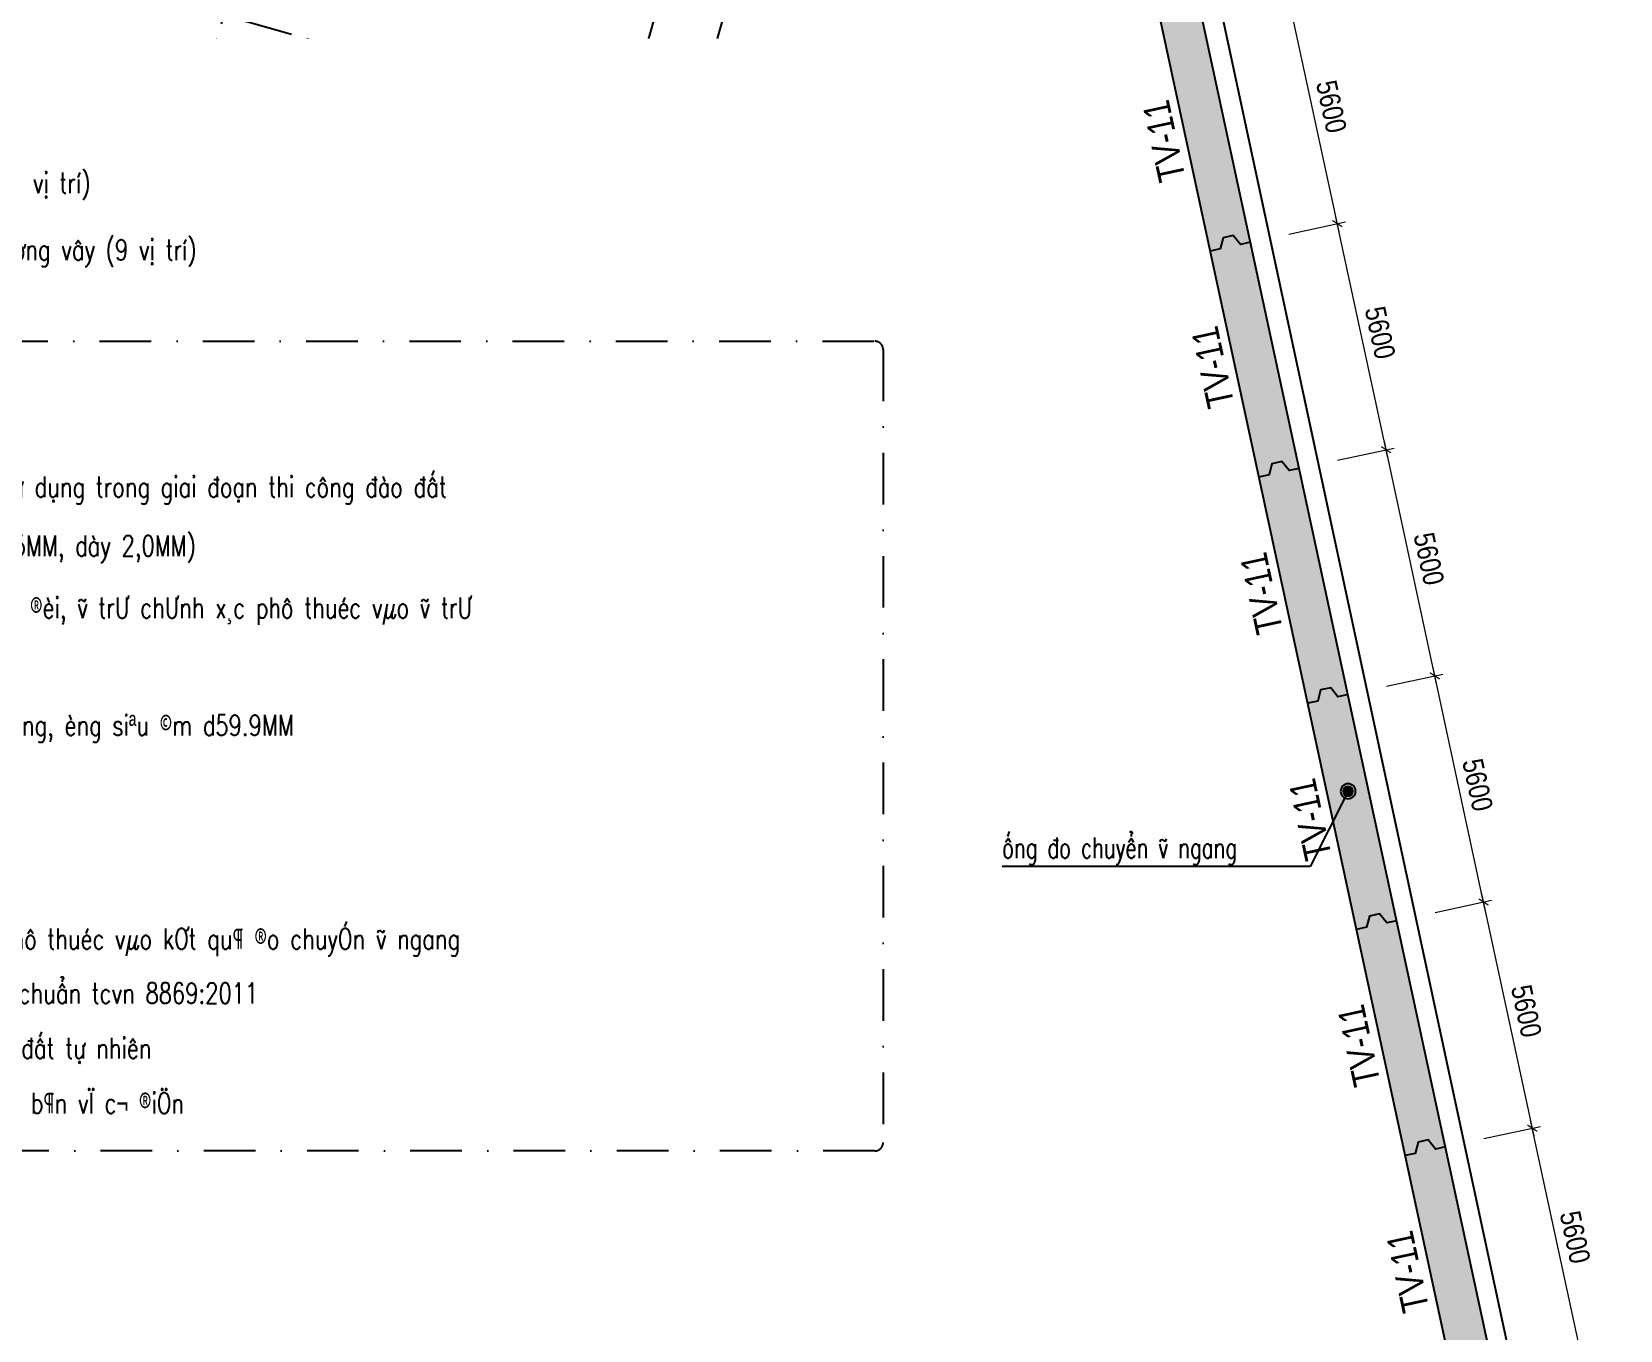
# Model space of a CAD drawing. Header units: millimetres. Extents: x 489377 to 1074388, y -818569 to -310551.
# Drawn here: x 772096 to 810560, y -551707 to -520274 of the extents above; entities that cross this region are included whole.
import ezdxf
from ezdxf.enums import TextEntityAlignment as Align
from ezdxf.xclip import XClip

# ---------------------------------------------------------------- set-up
doc = ezdxf.new("R2010")
doc.units = ezdxf.units.MM
doc.header["$LTSCALE"] = 100
doc.header["$XCLIPFRAME"] = 0
doc.set_wipeout_variables(frame=1)
doc.header["$PDMODE"] = 32
doc.header["$PDSIZE"] = 2.5
for name, pattern in [('ACAD_ISO07W100', [3, 0, -3]), ('CENTER2', [1.125, 0.75, -0.125, 0.125, -0.125]), ('DASHDOT', [1, 0.5, -0.25, 0, -0.25]), ('DASHED', [4.5, 3, -1.5])]:
    doc.linetypes.add(name, pattern=pattern)
for name, color, linetype in [('A-GRID-SYM', 50, 'Continuous'), ('ccu11-Betong', 6, 'Continuous'), ('ccu11-Dim', 8, 'Continuous'), ('ccu11-Hatch', 250, 'Continuous'), ('ccu11-Khuat', 9, 'DASHED'), ('ccu11-Manh', 8, 'Continuous'), ('ccu11-Text', 31, 'Continuous'), ('ccu12-Hatch', 250, 'Continuous'), ('ccu12-Truc', 13, 'CENTER2'), ('KC-Betong', 6, 'Continuous'), ('Xref_ST_MBDV Cot vach 30.7.2022$0$Xref_ST_MBDV Cot vach 30.7.2022|Xref_ST_MBDV Cot vach 30.7.2022|Xref_ST_MBDV Cot vach 30.7.2022|Xref_ST_MBDV Cot vach 30.7.2022|A-CORE-OTLN', 2, 'Continuous'), ('Xref_ST_MBDV Cot vach 30.7.2022$0$Xref_ST_MBDV Cot vach 30.7.2022|Xref_ST_MBDV Cot vach 30.7.2022|Xref_ST_MBDV Cot vach 30.7.2022|Xref_ST_MBDV Cot vach 30.7.2022|ccu12-Thay', 7, 'Continuous')]:
    doc.layers.add(name, color=color, linetype=linetype)
doc.layers.add('ccu12-Tencaukien', color=9, linetype='Continuous', lineweight=15)
doc.styles.add('Arial', font='arial_0.ttf', dxfattribs={"width": 0.7})
doc.styles.add('Arial Narrow', font='ARIALN.TTF')
doc.styles.add('ccu11-vnsimli', font='vnsimli.shx', dxfattribs={"width": 0.8, "bigfont": 'vns.shx'})
doc.styles.add('HBA-Text', font='GOTHIC.TTF')
doc.dimstyles.new('ccu12-200', dxfattribs={"dimscale": 200, "dimtxt": 2.5, "dimasz": 1, "dimexe": 1, "dimexo": 2, "dimgap": 1, "dimtad": 1, "dimdec": 0, "dimdsep": 46, "dimtxsty": 'Arial Narrow', "dimblk": 'ARCHTICK', "dimcen": -1, "dimdle": 1, "dimclrd": 256, "dimclre": 256, "dimclrt": 3, "dimadec": 0, "dimazin": 2, "dimtfac": 0.1, "dimtdec": 0, "dimtmove": 0, "dimatfit": 1, "dimldrblk": 'ARCHTICK', "dimfxl": 0, "dimtvp": 0.833333, "dimtolj": 1, "dimtzin": 12, "dimarcsym": 0})

# ---------------------------------------------------------------- blocks, each defined once
blk = doc.blocks.new('_ARCHTICK')
at = {"color": 0, "linetype": 'ByBlock', "const_width": 0.15}
blk.add_lwpolyline([(-0.5, -0.5), (0.5, 0.5)], dxfattribs=at)
blk = doc.blocks.new('*D251')
at = {"layer": 'ccu11-Dim', "lineweight": -2, "ltscale": 0.5, "transparency": 16777216}
for p, q in [((-4247, 65378), (-5512, 71244)), ((-6643, 70795), (-5274, 71090)), ((-5463, 65321), (-4094, 65616))]:
    blk.add_line(p, q, dxfattribs=at)
at = {"layer": 'Defpoints', "color": 0, "ltscale": 0.5, "transparency": 16777216}
for p in [(-5470, 71048), (-7034, 70711), (-5854, 65237)]:
    blk.add_point(p, dxfattribs=at)
at = {"layer": 'ccu11-Dim', "lineweight": -2, "ltscale": 0.5, "transparency": 16777216, "xscale": 200, "yscale": 200, "zscale": 200}
for p, rotation in [((-5470, 71048), 102.1642570587989), ((-4290, 65574), 282.1642570587989)]:
    blk.add_blockref('_ARCHTICK', p, dxfattribs=dict(at, rotation=rotation))
at = {"layer": 'ccu11-Dim', "color": 3, "ltscale": 0.5, "transparency": 16777216, "insert": (-4434, 68407), "char_height": 500, "attachment_point": 5, "rotation": 282.1643, "style": 'Arial Narrow', "bg_fill": 3, "box_fill_scale": 1.1, "bg_fill_color": 256, "bg_fill_true_color": 13158600, "bg_fill_transparency": 0}
blk.add_mtext('\\A1;5600', dxfattribs=at)
blk = doc.blocks.new('*D252')
at = {"layer": 'ccu11-Dim', "lineweight": -2, "ltscale": 0.5, "transparency": 16777216}
for p, q in [((-7823, 76270), (-6454, 76565)), ((-5427, 70853), (-6692, 76718)), ((-6643, 70795), (-5274, 71090))]:
    blk.add_line(p, q, dxfattribs=at)
at = {"layer": 'Defpoints', "color": 0, "ltscale": 0.5, "transparency": 16777216}
for p in [(-8214, 76185), (-6650, 76523), (-7034, 70711)]:
    blk.add_point(p, dxfattribs=at)
at = {"layer": 'ccu11-Dim', "lineweight": -2, "ltscale": 0.5, "transparency": 16777216, "xscale": 200, "yscale": 200, "zscale": 200}
for p, rotation in [((-6650, 76523), 102.1642570587989), ((-5470, 71048), 282.1642570587989)]:
    blk.add_blockref('_ARCHTICK', p, dxfattribs=dict(at, rotation=rotation))
at = {"layer": 'ccu11-Dim', "color": 3, "ltscale": 0.5, "transparency": 16777216, "insert": (-5614, 73881), "char_height": 500, "attachment_point": 5, "rotation": 282.1643, "style": 'Arial Narrow', "bg_fill": 3, "box_fill_scale": 1.1, "bg_fill_color": 256, "bg_fill_true_color": 13158600, "bg_fill_transparency": 0}
blk.add_mtext('\\A1;5600', dxfattribs=at)
blk = doc.blocks.new('*D253')
at = {"layer": 'ccu11-Dim', "lineweight": -2, "ltscale": 0.5, "transparency": 16777216}
for p, q in [((-9003, 81744), (-7634, 82039)), ((-6607, 76327), (-7872, 82192)), ((-7823, 76270), (-6454, 76565))]:
    blk.add_line(p, q, dxfattribs=at)
at = {"layer": 'Defpoints', "color": 0, "ltscale": 0.5, "transparency": 16777216}
for p in [(-7830, 81997), (-9394, 81660), (-8214, 76185)]:
    blk.add_point(p, dxfattribs=at)
at = {"layer": 'ccu11-Dim', "lineweight": -2, "ltscale": 0.5, "transparency": 16777216, "xscale": 200, "yscale": 200, "zscale": 200}
for p, rotation in [((-7830, 81997), 102.1642570587989), ((-6650, 76523), 282.1642570587989)]:
    blk.add_blockref('_ARCHTICK', p, dxfattribs=dict(at, rotation=rotation))
at = {"layer": 'ccu11-Dim', "color": 3, "ltscale": 0.5, "transparency": 16777216, "insert": (-6794, 79356), "char_height": 500, "attachment_point": 5, "rotation": 282.1643, "style": 'Arial Narrow', "bg_fill": 3, "box_fill_scale": 1.1, "bg_fill_color": 256, "bg_fill_true_color": 13158600, "bg_fill_transparency": 0}
blk.add_mtext('\\A1;5600', dxfattribs=at)
blk = doc.blocks.new('*D254')
at = {"layer": 'ccu11-Dim', "lineweight": -2, "ltscale": 0.5, "transparency": 16777216}
for p, q in [((-10183, 87218), (-8814, 87513)), ((-7787, 81801), (-9052, 87667)), ((-9003, 81744), (-7634, 82039))]:
    blk.add_line(p, q, dxfattribs=at)
at = {"layer": 'Defpoints', "color": 0, "ltscale": 0.5, "transparency": 16777216}
for p in [(-9010, 87471), (-10574, 87134), (-9394, 81660)]:
    blk.add_point(p, dxfattribs=at)
at = {"layer": 'ccu11-Dim', "lineweight": -2, "ltscale": 0.5, "transparency": 16777216, "xscale": 200, "yscale": 200, "zscale": 200}
for p, rotation in [((-9010, 87471), 102.1642570587989), ((-7830, 81997), 282.1642570587989)]:
    blk.add_blockref('_ARCHTICK', p, dxfattribs=dict(at, rotation=rotation))
at = {"layer": 'ccu11-Dim', "color": 3, "ltscale": 0.5, "transparency": 16777216, "insert": (-7974, 84830), "char_height": 500, "attachment_point": 5, "rotation": 282.1643, "style": 'Arial Narrow', "bg_fill": 3, "box_fill_scale": 1.1, "bg_fill_color": 256, "bg_fill_true_color": 13158600, "bg_fill_transparency": 0}
blk.add_mtext('\\A1;5600', dxfattribs=at)
blk = doc.blocks.new('*D255')
at = {"layer": 'ccu11-Dim', "lineweight": -2, "ltscale": 0.5, "transparency": 16777216}
for p, q in [((-8967, 87276), (-10232, 93141)), ((-11363, 92692), (-9994, 92987)), ((-10183, 87218), (-8814, 87513))]:
    blk.add_line(p, q, dxfattribs=at)
at = {"layer": 'Defpoints', "color": 0, "ltscale": 0.5, "transparency": 16777216}
for p in [(-10190, 92945), (-11754, 92608), (-10574, 87134)]:
    blk.add_point(p, dxfattribs=at)
at = {"layer": 'ccu11-Dim', "lineweight": -2, "ltscale": 0.5, "transparency": 16777216, "xscale": 200, "yscale": 200, "zscale": 200}
for p, rotation in [((-10190, 92945), 102.1642570587989), ((-9010, 87471), 282.1642570587989)]:
    blk.add_blockref('_ARCHTICK', p, dxfattribs=dict(at, rotation=rotation))
at = {"layer": 'ccu11-Dim', "color": 3, "ltscale": 0.5, "transparency": 16777216, "insert": (-9155, 90304), "char_height": 500, "attachment_point": 5, "rotation": 282.1643, "style": 'Arial Narrow', "bg_fill": 3, "box_fill_scale": 1.1, "bg_fill_color": 256, "bg_fill_true_color": 13158600, "bg_fill_transparency": 0}
blk.add_mtext('\\A1;5600', dxfattribs=at)
blk = doc.blocks.new('*D256')
at = {"layer": 'ccu11-Dim', "lineweight": -2, "ltscale": 0.5, "transparency": 16777216}
for p, q in [((-10147, 92750), (-11412, 98615)), ((-12543, 98167), (-11174, 98462)), ((-11363, 92692), (-9994, 92987))]:
    blk.add_line(p, q, dxfattribs=at)
at = {"layer": 'Defpoints', "color": 0, "ltscale": 0.5, "transparency": 16777216}
for p in [(-12934, 98082), (-11370, 98420), (-11754, 92608)]:
    blk.add_point(p, dxfattribs=at)
at = {"layer": 'ccu11-Dim', "lineweight": -2, "ltscale": 0.5, "transparency": 16777216, "xscale": 200, "yscale": 200, "zscale": 200}
for p, rotation in [((-11370, 98420), 102.1642570587989), ((-10190, 92945), 282.1642570587989)]:
    blk.add_blockref('_ARCHTICK', p, dxfattribs=dict(at, rotation=rotation))
at = {"layer": 'ccu11-Dim', "color": 3, "ltscale": 0.5, "transparency": 16777216, "insert": (-10335, 95778), "char_height": 500, "attachment_point": 5, "rotation": 282.1643, "style": 'Arial Narrow', "bg_fill": 3, "box_fill_scale": 1.1, "bg_fill_color": 256, "bg_fill_true_color": 13158600, "bg_fill_transparency": 0}
blk.add_mtext('\\A1;5600', dxfattribs=at)
blk = doc.blocks.new('GRID-SYM-flat-229')
at = {"layer": 'A-GRID-SYM', "ltscale": 0.5}
blk.add_circle((0, 0), 900, dxfattribs=at)
at = {"layer": 'A-GRID-SYM', "style": 'HBA-Text'}
blk.add_attdef('GRID', text='', height=900, rotation=74.2212, dxfattribs=at).set_placement((0, 0), align=Align.MIDDLE_CENTER)
blk = doc.blocks.new('GRID-SYM-flat-233')
at = {"layer": 'A-GRID-SYM', "ltscale": 0.5}
blk.add_circle((0, 0), 900, dxfattribs=at)
at = {"layer": 'A-GRID-SYM', "style": 'HBA-Text'}
blk.add_attdef('GRID', text='', height=900, rotation=74.2212, dxfattribs=at).set_placement((0, 0), align=Align.MIDDLE_CENTER)
blk = doc.blocks.new('GRID-SYM-flat-234')
at = {"layer": 'A-GRID-SYM', "ltscale": 0.5}
blk.add_circle((0, 0), 900, dxfattribs=at)
at = {"layer": 'A-GRID-SYM', "style": 'HBA-Text'}
blk.add_attdef('GRID', text='', height=900, rotation=74.2212, dxfattribs=at).set_placement((0, 0), align=Align.MIDDLE_CENTER)
blk = doc.blocks.new('*D108')
at = {"layer": 'ccu11-Dim', "lineweight": -2, "ltscale": 0.5, "transparency": 16777216}
for p, q in [((1108763, -741815), (1110190, -742218)), ((1107577, -750728), (1110052, -741971)), ((1106397, -750187), (1107824, -750590))]:
    blk.add_line(p, q, dxfattribs=at)
at = {"layer": 'Defpoints', "color": 0, "ltscale": 0.5, "transparency": 16777216}
for p in [(1108378, -741706, 0), (1109998, -742164), (1106012, -750078, 0)]:
    blk.add_point(p, dxfattribs=at)
at = {"layer": 'ccu11-Dim', "lineweight": -2, "ltscale": 0.5, "transparency": 16777216, "xscale": 200, "yscale": 200, "zscale": 200}
for p, rotation in [((1109998, -742164), 74.22121918342351), ((1107632, -750536), 254.2212191834235)]:
    blk.add_blockref('_ARCHTICK', p, dxfattribs=dict(at, rotation=rotation))
at = {"layer": 'ccu11-Dim', "color": 3, "ltscale": 0.5, "transparency": 16777216, "insert": (1108377, -746226), "char_height": 500, "attachment_point": 5, "rotation": 74.2212, "style": 'Arial Narrow', "bg_fill": 3, "box_fill_scale": 1.1, "bg_fill_color": 256, "bg_fill_true_color": 13158600, "bg_fill_transparency": 0}
blk.add_mtext('\\A1;8700', dxfattribs=at)
blk = doc.blocks.new('*D109')
at = {"layer": 'ccu11-Dim', "lineweight": -2, "ltscale": 0.5, "transparency": 16777216}
for p, q in [((1105212, -759101), (1107686, -750343)), ((1106397, -750187), (1107824, -750590)), ((1104031, -758559), (1105459, -758962))]:
    blk.add_line(p, q, dxfattribs=at)
at = {"layer": 'Defpoints', "color": 0, "ltscale": 0.5, "transparency": 16777216}
for p in [(1106012, -750078, 0), (1107632, -750536), (1103646, -758450, 0)]:
    blk.add_point(p, dxfattribs=at)
at = {"layer": 'ccu11-Dim', "lineweight": -2, "ltscale": 0.5, "transparency": 16777216, "xscale": 200, "yscale": 200, "zscale": 200}
for p, rotation in [((1107632, -750536), 74.22121918342351), ((1105266, -758908), 254.2212191834235)]:
    blk.add_blockref('_ARCHTICK', p, dxfattribs=dict(at, rotation=rotation))
at = {"layer": 'ccu11-Dim', "color": 3, "ltscale": 0.5, "transparency": 16777216, "insert": (1106011, -754598), "char_height": 500, "attachment_point": 5, "rotation": 74.2212, "style": 'Arial Narrow', "bg_fill": 3, "box_fill_scale": 1.1, "bg_fill_color": 256, "bg_fill_true_color": 13158600, "bg_fill_transparency": 0}
blk.add_mtext('\\A1;8700', dxfattribs=at)
blk = doc.blocks.new('*D110')
at = {"layer": 'ccu11-Dim', "lineweight": -2, "ltscale": 0.5, "transparency": 16777216}
for p, q in [((1102520, -768627), (1105321, -758716)), ((1104031, -758559), (1105459, -758962)), ((1101339, -768086), (1102767, -768489))]:
    blk.add_line(p, q, dxfattribs=at)
at = {"layer": 'Defpoints', "color": 0, "ltscale": 0.5, "transparency": 16777216}
for p in [(1103646, -758450, 0), (1105266, -758908), (1100954, -767977, 0)]:
    blk.add_point(p, dxfattribs=at)
at = {"layer": 'ccu11-Dim', "lineweight": -2, "ltscale": 0.5, "transparency": 16777216, "xscale": 200, "yscale": 200, "zscale": 200}
for p, rotation in [((1105266, -758908), 74.22121918342351), ((1102574, -768435), 254.2212191834235)]:
    blk.add_blockref('_ARCHTICK', p, dxfattribs=dict(at, rotation=rotation))
at = {"layer": 'ccu11-Dim', "color": 3, "ltscale": 0.5, "transparency": 16777216, "insert": (1103482, -763548), "char_height": 500, "attachment_point": 5, "rotation": 74.2212, "style": 'Arial Narrow', "bg_fill": 3, "box_fill_scale": 1.1, "bg_fill_color": 256, "bg_fill_true_color": 13158600, "bg_fill_transparency": 0}
blk.add_mtext('\\A1;9900', dxfattribs=at)
blk = doc.blocks.new('*D111')
at = {"layer": 'ccu11-Dim', "lineweight": -2, "ltscale": 0.5, "transparency": 16777216}
for p, q in [((1104059, -769062), (1124345, -697274)), ((1123136, -697140), (1124483, -697520)), ((1102959, -768544), (1104306, -768924))]:
    blk.add_line(p, q, dxfattribs=at)
at = {"layer": 'Defpoints', "color": 0, "ltscale": 0.5, "transparency": 16777216}
for p in [(1122751, -697031), (1124291, -697466), (1102574, -768435)]:
    blk.add_point(p, dxfattribs=at)
at = {"layer": 'ccu11-Dim', "lineweight": -2, "ltscale": 0.5, "transparency": 16777216, "xscale": 200, "yscale": 200, "zscale": 200}
for p, rotation in [((1124291, -697466), 74.22121918342351), ((1104114, -768870), 254.2212191834235)]:
    blk.add_blockref('_ARCHTICK', p, dxfattribs=dict(at, rotation=rotation))
at = {"layer": 'ccu11-Dim', "color": 3, "ltscale": 0.5, "transparency": 16777216, "insert": (1113764, -733044), "char_height": 500, "attachment_point": 5, "rotation": 74.2212, "style": 'Arial Narrow', "bg_fill": 3, "box_fill_scale": 1.1, "bg_fill_color": 256, "bg_fill_true_color": 13158600, "bg_fill_transparency": 0}
blk.add_mtext('\\A1;74200', dxfattribs=at)
blk = doc.blocks.new('ong do nghieng')
at = {"layer": 'ccu11-Betong', "ltscale": 0.3}
h = blk.add_hatch(color=256, dxfattribs=at)
edge = h.paths.add_edge_path()
edge.add_arc((0, 0), 506, 0, 360)
at = {"layer": 'ccu11-Betong'}
for radius in [778, 506]:
    blk.add_circle((0, 0), radius, dxfattribs=at)
blk = doc.blocks.new('220908_DWall Note')
at = {"layer": 'ccu11-Manh', "linetype": 'DASHDOT', "ltscale": 25}
blk.add_lwpolyline([(53564.6, -3637.7), (87337.2, -3637.7, -0.4142136), (87537.2, -3837.7), (87537.2, -23038.8, -0.4142136), (87337.2, -23238.8), (53564.6, -23238.8, -0.4142136), (53364.6, -23038.8), (53364.6, -3837.7, -0.4142136)], format="xyb", close=True, dxfattribs=at)
at = {"layer": 'ccu11-Text', "linetype": 'Continuous', "style": 'ccu11-vnsimli', "width": 0.75}
for s, p in [('vÞ trÝ ®Æt èng  ®o mùc n\xadíc ngÇm (10 vÞ trÝ)', (62463, 181.6)), ('vÞ trÝ ®Æt èng ®o chuyÓn vÞ ngang t\xadêng v©y (9 vÞ trÝ)', (63954.1, -1433.9))]:
    blk.add_text(s, height=500, dxfattribs=at).set_placement(p, align=Align.MIDDLE)
for s, p in [('1. èng quan tr¾c chuyÓn ṽ ngang t\xadêng v©y sö dông trong giai ®o¹n thi c«ng ®µo ®Êt', (54454.2, -7413.9)), ('(èng ®o nghiªng ®Æt trong èng siªu ©m d113.5MM, dµy 2,0MM)', (54454.2, -8838.1)), ('2. ṽ trƯ thÓ hiÖn trªn b¶n vÏ chØ lµ ṽ trƯ t\xad¬ng ®èi, ṽ trƯ chƯnh x¸c phô thuéc vµo ṽ trƯ', (54454.2, -10340.1)), ('3. t¹i ṽ trƯ bè trƯ èng quan tr¾c chuyÓn ṽ ngang, èng siªu ©m d59.9MM', (54454.2, -13186.4)), ('6. sè l\xadîng chu kú ®o că thÓ t¨ng hoÆc gi¶m phô thuéc vµo kƠt qu¶ ®o chuyÓn ṽ ngang', (54454.2, -18356)), ('7. ®o ¸p lùc n\xadíc lç rçng trong ®Êt theo tiªu chuÈn tcvn 8869:2011', (54454.2, -19670.1)), ('8. c¸c tÊm t\xadêng v©y s©u 36.00m so víi mÆt ®Êt tù nhiªn', (54454.2, -21001.3))]:
    blk.add_text(s, height=500, dxfattribs=at).set_placement(p)
at = {"layer": 'ccu11-Text', "color": 1, "linetype": 'Continuous', "style": 'ccu11-vnsimli', "width": 0.75}
blk.add_text('- ṽ trƯ vµ kƯch th\xadíc lç më trªn t\xadêng v©y, xem b¶n vÏ c¬ ®iÖn', height=500, dxfattribs=at).set_placement((54454.2, -22332.5))
blk = doc.blocks.new('LUOI TRUC-NT1')
at = {"layer": 'ccu12-Truc', "ltscale": 30}
for p, q in [((24170.3, 85536.9), (-2350.7, -8318.8)), ((13203, 15597.5), (-16652.9, 24033.9)), ((10837.3, 7225.3), (-19018.6, 15661.8)), ((8145.2, -2301.6), (-21710.7, 6134.8))]:
    blk.add_line(p, q, dxfattribs=at)
at = {"layer": 'KC-Betong', "ltscale": 0.5}
ref = blk.add_blockref('GRID-SYM-flat-234', (17615, 14662.6), dxfattribs=at)
ref.add_attrib('GRID', 'N-3', dxfattribs={"layer": 'A-GRID-SYM', "height": 900, "rotation": 74.22122, "style": 'HBA-Text', "width": 0.6}).set_placement((17615, 14662.6), align=Align.MIDDLE_CENTER)
ref = blk.add_blockref('GRID-SYM-flat-233', (15167.7, 6001.7), dxfattribs=at)
ref.add_attrib('GRID', 'N-2', dxfattribs={"layer": 'A-GRID-SYM', "height": 900, "rotation": 74.22122, "style": 'HBA-Text', "width": 0.6}).set_placement((15167.7, 6001.7), align=Align.MIDDLE_CENTER)
ref = blk.add_blockref('GRID-SYM-flat-229', (12475.7, -3525), dxfattribs=at)
ref.add_attrib('GRID', 'N-1', dxfattribs={"layer": 'A-GRID-SYM', "height": 900, "rotation": 74.22122, "style": 'HBA-Text', "width": 0.6}).set_placement((12475.7, -3525), align=Align.MIDDLE_CENTER)
at = {"layer": 'ccu11-Dim', "ltscale": 0.5}
dim = blk.add_linear_dim(base=(17108.5, 23534.6), p1=(13122.7, 15620.2, 0), p2=(15488.4, 23992.4, 0), angle=74.22122, dimstyle='ccu12-200', override={"dimfxl": 150, "dimtfill": 1}, dxfattribs=at)
dim.commit()
dim.dimension.update_dxf_attribs({"geometry": '*D108', "text_midpoint": (15487.5, 19472.3), "insert": (-1092889.1, 765698.3)})
dim = blk.add_linear_dim(base=(14742.8, 15162.4), p1=(10757, 7248, 0), p2=(13122.7, 15620.2, 0), angle=74.22122, dimstyle='ccu12-200', override={"dimfxl": 150, "dimtfill": 1}, dxfattribs=at)
dim.commit()
dim.dimension.update_dxf_attribs({"geometry": '*D109', "text_midpoint": (13121.8, 11100.1), "insert": (-1092889.1, 765698.3)})
dim = blk.add_linear_dim(base=(12377, 6790.3), p1=(8065, -2278.7, 0), p2=(10757, 7248, 0), angle=74.22122, dimstyle='ccu12-200', override={"dimfxl": 150, "dimtfill": 1}, dxfattribs=at)
dim.commit()
dim.dimension.update_dxf_attribs({"geometry": '*D110', "text_midpoint": (10592.9, 2150.7), "insert": (-1092889.1, 765698.3)})
dim = blk.add_linear_dim(base=(31401.4, 68232.3), p1=(9685, -2736.5), p2=(29861.7, 68667.4), angle=74.22122, dimstyle='ccu12-200', override={"dimfxl": 150, "dimtfill": 1}, dxfattribs=at)
dim.commit()
dim.dimension.update_dxf_attribs({"geometry": '*D111', "text_midpoint": (20874.9, 32654.2), "insert": (-1092889.1, 765698.3)})
blk = doc.blocks.new('220908_DWall Plan')
at = {"layer": 'ccu11-Dim', "ltscale": 0.5}
dim = blk.add_linear_dim(base=(-5469.6, 71048.3), p1=(-5853.6, 65236.8), p2=(-7033.6, 70711.1), angle=102.16426, dimstyle='ccu12-200', override={"dimzin": 0, "dimtmove": 1, "dimfxl": 150, "dimtfill": 1}, dxfattribs=at)
dim.commit()
dim.dimension.update_dxf_attribs({"geometry": '*D251', "text_midpoint": (-4434.5, 68407.1)})
dim = blk.add_linear_dim(base=(-6649.6, 76522.5), p1=(-7033.6, 70711.1), p2=(-8213.6, 76185.4), angle=102.16426, dimstyle='ccu12-200', override={"dimzin": 0, "dimtmove": 1, "dimfxl": 150, "dimtfill": 1}, dxfattribs=at)
dim.commit()
dim.dimension.update_dxf_attribs({"geometry": '*D252', "text_midpoint": (-5614.5, 73881.3)})
at = {"layer": 'Xref_ST_MBDV Cot vach 30.7.2022$0$Xref_ST_MBDV Cot vach 30.7.2022|Xref_ST_MBDV Cot vach 30.7.2022|Xref_ST_MBDV Cot vach 30.7.2022|Xref_ST_MBDV Cot vach 30.7.2022|ccu12-Thay', "ltscale": 10}
blk.add_lwpolyline([(-7571.3, 70595.2), (-7815.5, 70542.6), (-7990.5, 70760.8), (-8235, 70708.1), (-8304.6, 70437.1), (-8548.8, 70384.5)], dxfattribs=at)
at = {"layer": 'ccu11-Dim', "ltscale": 0.5}
dim = blk.add_linear_dim(base=(-7829.6, 81996.8), p1=(-8213.6, 76185.4), p2=(-9393.6, 81659.6), angle=102.16426, dimstyle='ccu12-200', override={"dimzin": 0, "dimtmove": 1, "dimfxl": 150, "dimtfill": 1}, dxfattribs=at)
dim.commit()
dim.dimension.update_dxf_attribs({"geometry": '*D253', "text_midpoint": (-6794.5, 79355.6)})
at = {"layer": 'Xref_ST_MBDV Cot vach 30.7.2022$0$Xref_ST_MBDV Cot vach 30.7.2022|Xref_ST_MBDV Cot vach 30.7.2022|Xref_ST_MBDV Cot vach 30.7.2022|Xref_ST_MBDV Cot vach 30.7.2022|ccu12-Thay', "ltscale": 10}
blk.add_lwpolyline([(-8751.3, 76069.5), (-8995.5, 76016.8), (-9170.5, 76235), (-9415, 76182.3), (-9484.6, 75911.4), (-9728.8, 75858.8)], dxfattribs=at)
at = {"layer": 'ccu11-Dim', "ltscale": 0.5}
dim = blk.add_linear_dim(base=(-9009.6, 87471.1), p1=(-9393.6, 81659.6), p2=(-10573.6, 87133.9), angle=102.16426, dimstyle='ccu12-200', override={"dimzin": 0, "dimtmove": 1, "dimfxl": 150, "dimtfill": 1}, dxfattribs=at)
dim.commit()
dim.dimension.update_dxf_attribs({"geometry": '*D254', "text_midpoint": (-7974.5, 84829.9)})
at = {"layer": 'Xref_ST_MBDV Cot vach 30.7.2022$0$Xref_ST_MBDV Cot vach 30.7.2022|Xref_ST_MBDV Cot vach 30.7.2022|Xref_ST_MBDV Cot vach 30.7.2022|Xref_ST_MBDV Cot vach 30.7.2022|ccu12-Thay', "ltscale": 10}
blk.add_lwpolyline([(-9931.3, 81543.8), (-10175.5, 81491.1), (-10350.5, 81709.3), (-10595, 81656.6), (-10664.6, 81385.7), (-10908.8, 81333)], dxfattribs=at)
at = {"layer": 'ccu11-Dim', "ltscale": 0.5}
dim = blk.add_linear_dim(base=(-10189.6, 92945.3), p1=(-10573.6, 87133.9), p2=(-11753.6, 92608.2), angle=102.16426, dimstyle='ccu12-200', override={"dimzin": 0, "dimtmove": 1, "dimfxl": 150, "dimtfill": 1}, dxfattribs=at)
dim.commit()
dim.dimension.update_dxf_attribs({"geometry": '*D255', "text_midpoint": (-9154.5, 90304.1)})
at = {"layer": 'Xref_ST_MBDV Cot vach 30.7.2022$0$Xref_ST_MBDV Cot vach 30.7.2022|Xref_ST_MBDV Cot vach 30.7.2022|Xref_ST_MBDV Cot vach 30.7.2022|Xref_ST_MBDV Cot vach 30.7.2022|ccu12-Thay', "ltscale": 10}
blk.add_lwpolyline([(-11111.3, 87018), (-11355.5, 86965.4), (-11530.5, 87183.6), (-11775.1, 87130.9), (-11844.6, 86859.9), (-12088.8, 86807.3)], dxfattribs=at)
at = {"layer": 'ccu11-Dim', "ltscale": 0.5}
dim = blk.add_linear_dim(base=(-11369.6, 98419.6), p1=(-11753.6, 92608.2), p2=(-12933.6, 98082.4), angle=102.16426, dimstyle='ccu12-200', override={"dimzin": 0, "dimtmove": 1, "dimfxl": 150, "dimtfill": 1}, dxfattribs=at)
dim.commit()
dim.dimension.update_dxf_attribs({"geometry": '*D256', "text_midpoint": (-10334.5, 95778.4)})
at = {"layer": 'ccu12-Hatch', "ltscale": 0.5}
h = blk.add_hatch(dxfattribs=at)
h.set_pattern_fill('VATLIEU04', color=256, scale=50, pattern_type=2)
h.set_pattern_definition([(50, (-626373.33, 223416.3), (358.63009, -31.37607), [37.5, -412.5]), (355, (-626373.33, 223416.3), (-69.37567, 376.09607), [30, -330]), (100.4514, (-626343.45, 223413.7), (289.25469, 344.71977), [31.8701, -350.57106]), (46.1842, (-626373.33, 223516.3), (533.62052, -82.7595), [56.25, -618.75]), (96.6356, (-626328.87, 223509.4), (467.33135, 487.05894), [47.80514, -525.8565]), (351.1842, (-626373.33, 223516.3), (467.33097, 487.0593), [45, -495]), (21, (-626323.33, 223491.3), (298.45353, -201.30945), [37.5, -412.5]), (326, (-626323.33, 223491.3), (121.65767, 362.57502), [30, -330]), (71.4514, (-626298.46, 223474.54), (420.11131, 161.26525), [31.8701, -350.57106]), (37.5, (-626373.33, 223416.31), (6.079928, 166.446927), [0, -326, 0, -335, 0, -331.25]), (7.5, (-626373.33, 223416.31), (131.53477, 197.205856), [0, -191, 0, -318.5, 0, -126.25]), (327.5, (-626484.83, 223416.31), (266.911218, -11.277436), [0, -125, 0, -390, 0, -517.5]), (317.5, (-626534.83, 223416.31), (291.593085, 50.05249), [0, -162.5, 0, -259, 0, -367.5]), (45, (-626373.33, 223416.31), (-150.26019, 150.26019), []), (45, (-626373.33, 223477.56), (-150.26019, 150.26019), [])])
h.paths.add_polyline_path([(-122510.4, 58795.4), (-122033.7, 56036.3), (-122025.8, 55995.6), (-121435.2, 53258.6), (-121425.6, 53218.3), (-120722.3, 50508.1), (-120711, 50468.2), (-119896.1, 47789.5), (-119883.2, 47750.1), (-118958, 45107.4), (-118943.5, 45068.6), (-117909.8, 42466.4), (-117893.7, 42428.3), (-116753.1, 39871.1), (-116735.4, 39833.7), (-115489.9, 37325.9), (-115470.4, 37288.7), (-113949.2, 34524), (-113926.1, 34484.2), (-112465, 32095.7), (-112442.4, 32060.3), (-110882.3, 29735.2), (-110858.5, 29701.3), (-109203.6, 27442.8), (-109178.4, 27409.9), (-107431.4, 25221.8), (-107404.9, 25189.9), (-105568.8, 23076), (-105541, 23045.3), (-103618.9, 21009.2), (-103589.9, 20979.7), (-101585.2, 19024.9), (-101555, 18996.6), (-99471.1, 17126.5), (-99439.7, 17099.4), (-97280.2, 15317.2), (-97247.7, 15291.5), (-95016.3, 13600.1), (-94982.8, 13575.8), (-92683.3, 11978.3), (-92648.8, 11955.3), (-90285.1, 10454.4), (-90249.7, 10432.9), (-87825.9, 9031.1), (-87789.6, 9011.1), (-85309.8, 7710.8), (-85272.8, 7692.3), (-82741.3, 6495.8), (-82703.5, 6478.9), (-80124.7, 5388.2), (-80086.2, 5372.8), (-77464.5, 4389.8), (-77425.4, 4376.1), (-74765.2, 3502.4), (-74725.6, 3490.3), (-72031.5, 2727.6), (-71991.4, 2717.1), (-69268, 2066.5), (-69227.6, 2057.8), (-66479.6, 1520.5), (-66438.8, 1513.4), (-63670.9, 1090.4), (-63637.2, 1085.8), (-60856.6, 757.2), (-60844.4, 755.8), (-41353.3, -1307), (0, 0), (5993.1, 7667.3), (-23501.3, 144497.8), (-27624.7, 160190.9), (-41845.5, 164209.2), (-48082.3, 159482.1), (-71537, 141587.6), (-77499.2, 137277.8), (-78971.4, 133992.6), (-83075.5, 131026), (-86656.7, 130658.3), (-88925.9, 129018), (-91195.2, 127377.7), (-93464.4, 125737.4), (-93470.8, 125732.8), (-95729.2, 124077.6), (-95757.8, 124056), (-97965.7, 122333.9), (-98004.3, 122302.4), (-100138.8, 120490.2), (-100176.1, 120457.1), (-102233.4, 118557.8), (-102269.3, 118523.2), (-104245.9, 116540.1), (-104280.4, 116504.1), (-106173, 114440.6), (-106205.9, 114403.1), (-108011.2, 112262.8), (-108042.5, 112224.1), (-109757.4, 110010.7), (-109787.1, 109970.7), (-111408.7, 107688), (-111436.7, 107646.8), (-112962, 105298.7), (-112988.3, 105256.4), (-114414.8, 102847), (-114439.3, 102803.6), (-115764.6, 100337.1), (-115787.3, 100292.7), (-117009, 97773.3), (-117029.8, 97728.1), (-118145.9, 95160.1), (-118164.8, 95114), (-119173.3, 92501.9), (-119190.2, 92455.1), (-120089.4, 89803.4), (-120104.4, 89755.9), (-120892.7, 87069.1), (-120905.8, 87021), (-121581.8, 84303.9), (-121592.9, 84255.3), (-122155.5, 81512.4), (-122164.5, 81463.4), (-122612.8, 78699.5), (-122619.8, 78650.1), (-122952.9, 75870), (-122957.9, 75820.4), (-123175.3, 73028.9), (-123178.2, 72978.7), (-123278.4, 70180.4), (-123279.1, 70131.9), (-123266, 67331.9), (-123264.7, 67281.1), (-123132.9, 64484.2), (-123130.1, 64443.1), (-122883.3, 61654), (-122878.8, 61612.8), (-122516.6, 58836.3)])
h.paths.add_polyline_path([(-24474.2, 144265.3), (-28446.7, 159384), (-41638.3, 163111.5), (-47477, 158686.1), (-70940.7, 140784.7), (-76696.2, 136624.4), (-78168.4, 133339.2), (-82706.9, 130058.6), (-86288, 129690.9), (-88340.1, 128207.6), (-88223, 128045.5), (-90492.2, 126405.2), (-92761.4, 124764.9), (-95019.8, 123109.7), (-97227.7, 121387.7), (-99362.1, 119575.4), (-101419.4, 117676.1), (-103396, 115692.9), (-105288.6, 113629.4), (-107093.9, 111489.1), (-108808.8, 109275.7), (-110430.4, 106993.1), (-111955.7, 104645), (-113382.2, 102235.7), (-114707.5, 99769.1), (-115929.2, 97249.7), (-117045.3, 94681.8), (-118053.8, 92069.7), (-118953, 89418), (-119741.3, 86731.3), (-120417.3, 84014.1), (-120980, 81271.2), (-121428.3, 78507.4), (-121761.5, 75727.3), (-121978.9, 72935.7), (-122079.1, 70137.5), (-122066, 67337.5), (-121934.3, 64540.6), (-122134, 64531.2), (-121887.2, 61742.1), (-121525, 58965.6), (-121048.3, 56206.5), (-120457.7, 53469.5), (-119754.3, 50759.3), (-118939.4, 48080.5), (-118014.2, 45437.8), (-116980.4, 42835.6), (-115839.8, 40278.5), (-114594.3, 37770.7), (-113073.1, 35006), (-111612, 32617.5), (-110051.9, 30292.4), (-108396.9, 28033.8), (-106649.9, 25845.7), (-104813.8, 23731.8), (-102891.7, 21695.7), (-100887.1, 19740.8), (-98803.2, 17870.7), (-96643.7, 16088.4), (-94412.2, 14397.1), (-92112.7, 12799.5), (-89749, 11298.5), (-87325.2, 9896.7), (-84845.4, 8596.4), (-82314, 7399.9), (-79735.1, 6309.2), (-77113.4, 5326.2), (-74453.2, 4452.5), (-71759.1, 3689.8), (-69035.7, 3039.2), (-66287.7, 2501.9), (-63519.8, 2078.9), (-60739.2, 1750.2), (-41316.3, -305.3), (-499.5, 984.7), (4916.9, 7914.3)], flags=16)
at = {"layer": 'Xref_ST_MBDV Cot vach 30.7.2022$0$Xref_ST_MBDV Cot vach 30.7.2022|Xref_ST_MBDV Cot vach 30.7.2022|Xref_ST_MBDV Cot vach 30.7.2022|Xref_ST_MBDV Cot vach 30.7.2022|A-CORE-OTLN', "color": 6}
for points in [[(-60844.4, 755.8), (-41353.3, -1307), (0, 0), (5993.1, 7667.3), (-23501.3, 144497.8), (-27624.7, 160190.9), (-41845.5, 164209.2)], [(-60739.2, 1750.2), (-41316.3, -305.3), (-499.5, 984.7), (4916.9, 7914.3), (-24474.2, 144265.3), (-28446.7, 159384), (-41638.3, 163111.5), (-47477, 158686.1)]]:
    blk.add_lwpolyline(points, dxfattribs=at)
at = {"layer": 'Xref_ST_MBDV Cot vach 30.7.2022$0$Xref_ST_MBDV Cot vach 30.7.2022|Xref_ST_MBDV Cot vach 30.7.2022|Xref_ST_MBDV Cot vach 30.7.2022|Xref_ST_MBDV Cot vach 30.7.2022|ccu12-Thay', "ltscale": 10}
blk.add_lwpolyline([(-12291.3, 92492.3), (-12535.5, 92439.6), (-12710.5, 92657.8), (-12955.1, 92605.1), (-13024.6, 92334.2), (-13268.8, 92281.6)], dxfattribs=at)
at = {"layer": 'ccu11-Dim'}
blk.add_blockref('LUOI TRUC-NT1', (-42220.5, 80091.1), dxfattribs=at)
at = {"layer": 'ccu11-Khuat', "color": 1, "linetype": 'DASHDOT', "ltscale": 18, "const_width": 50}
blk.add_lwpolyline([(-22987.3, 144613.5), (-28513.5, 165720.5), (-36919.6, 168632.9), (-48422.9, 159930), (-71888.3, 142059.8), (-95520.4, 125009, 0.6850113), (-62310.1, 364.4), (-41523.2, -1853.9), (126.4, -574.1), (6443.7, 7493.4), (-22987.3, 144613.5)], format="xyb", close=True, dxfattribs=at)
at = {"layer": 'ccu12-Tencaukien', "color": 2, "style": 'Arial', "width": 0.8}
for p in [(-14071.5, 95009.1), (-12891.5, 89534.8), (-11711.5, 84060.6), (-10531.5, 78586.3), (-9351.5, 73112), (-8171.4, 67637.8)]:
    blk.add_text('TV-11', height=650, rotation=102.16426, dxfattribs=at).set_placement(p, align=Align.CENTER)

msp = doc.modelspace()

# ---------------------------------------------------------------- block references
at = {"layer": 'ccu12-Tencaukien'}
ref = msp.add_blockref('220908_DWall Plan', (813900, -617863), dxfattribs=at)
XClip(ref).set_block_clipping_path([(-136999.1740499845, 59982.0778093114), (6980.825086272, 174779.6961681198)])

# ---------------------------------------------------------------- next in the draw order: block references
at = {"layer": 'ccu11-Hatch', "xscale": -0.2343246672171517, "yscale": 0.2343246672171517, "zscale": 0.2343246672171517}
msp.add_blockref('ong do nghieng', (803970, -538660), dxfattribs=at)

# ---------------------------------------------------------------- next in the draw order: texts
at = {"layer": 'ccu11-Text', "style": 'ccu11-vnsimli', "width": 0.7}
msp.add_text('èng ®o chuyÓn ṽ ngang', height=500, dxfattribs=at).set_placement((795594, -540276, 0))

# ---------------------------------------------------------------- next in the draw order: leaders
at = {"layer": 'ccu11-Manh'}
msp.add_leader([(803970, -538660, 0), (803050, -540478, 0), (795597, -540478, 0)], dimstyle='ccu12-200', override={"dimldrblk": 'DOT'}, dxfattribs=at)

# ---------------------------------------------------------------- next in the draw order: wipeouts: each hides what was drawn before it
at = {"color": 3, "linetype": 'ACAD_ISO07W100', "ltscale": 100}
msp.add_wipeout([(704117, -520440), (793960, -520440), (793960, -550350), (704117, -550350)], dxfattribs=at).translate(0, 0, 0).dxf.layer = 'ccu11-Khuat'

# ---------------------------------------------------------------- next in the draw order: block references
at = {"layer": 'ccu12-Tencaukien'}
msp.add_blockref('220908_DWall Note', (705174, -524127), dxfattribs=at)

doc.saveas('drawing.dxf')
